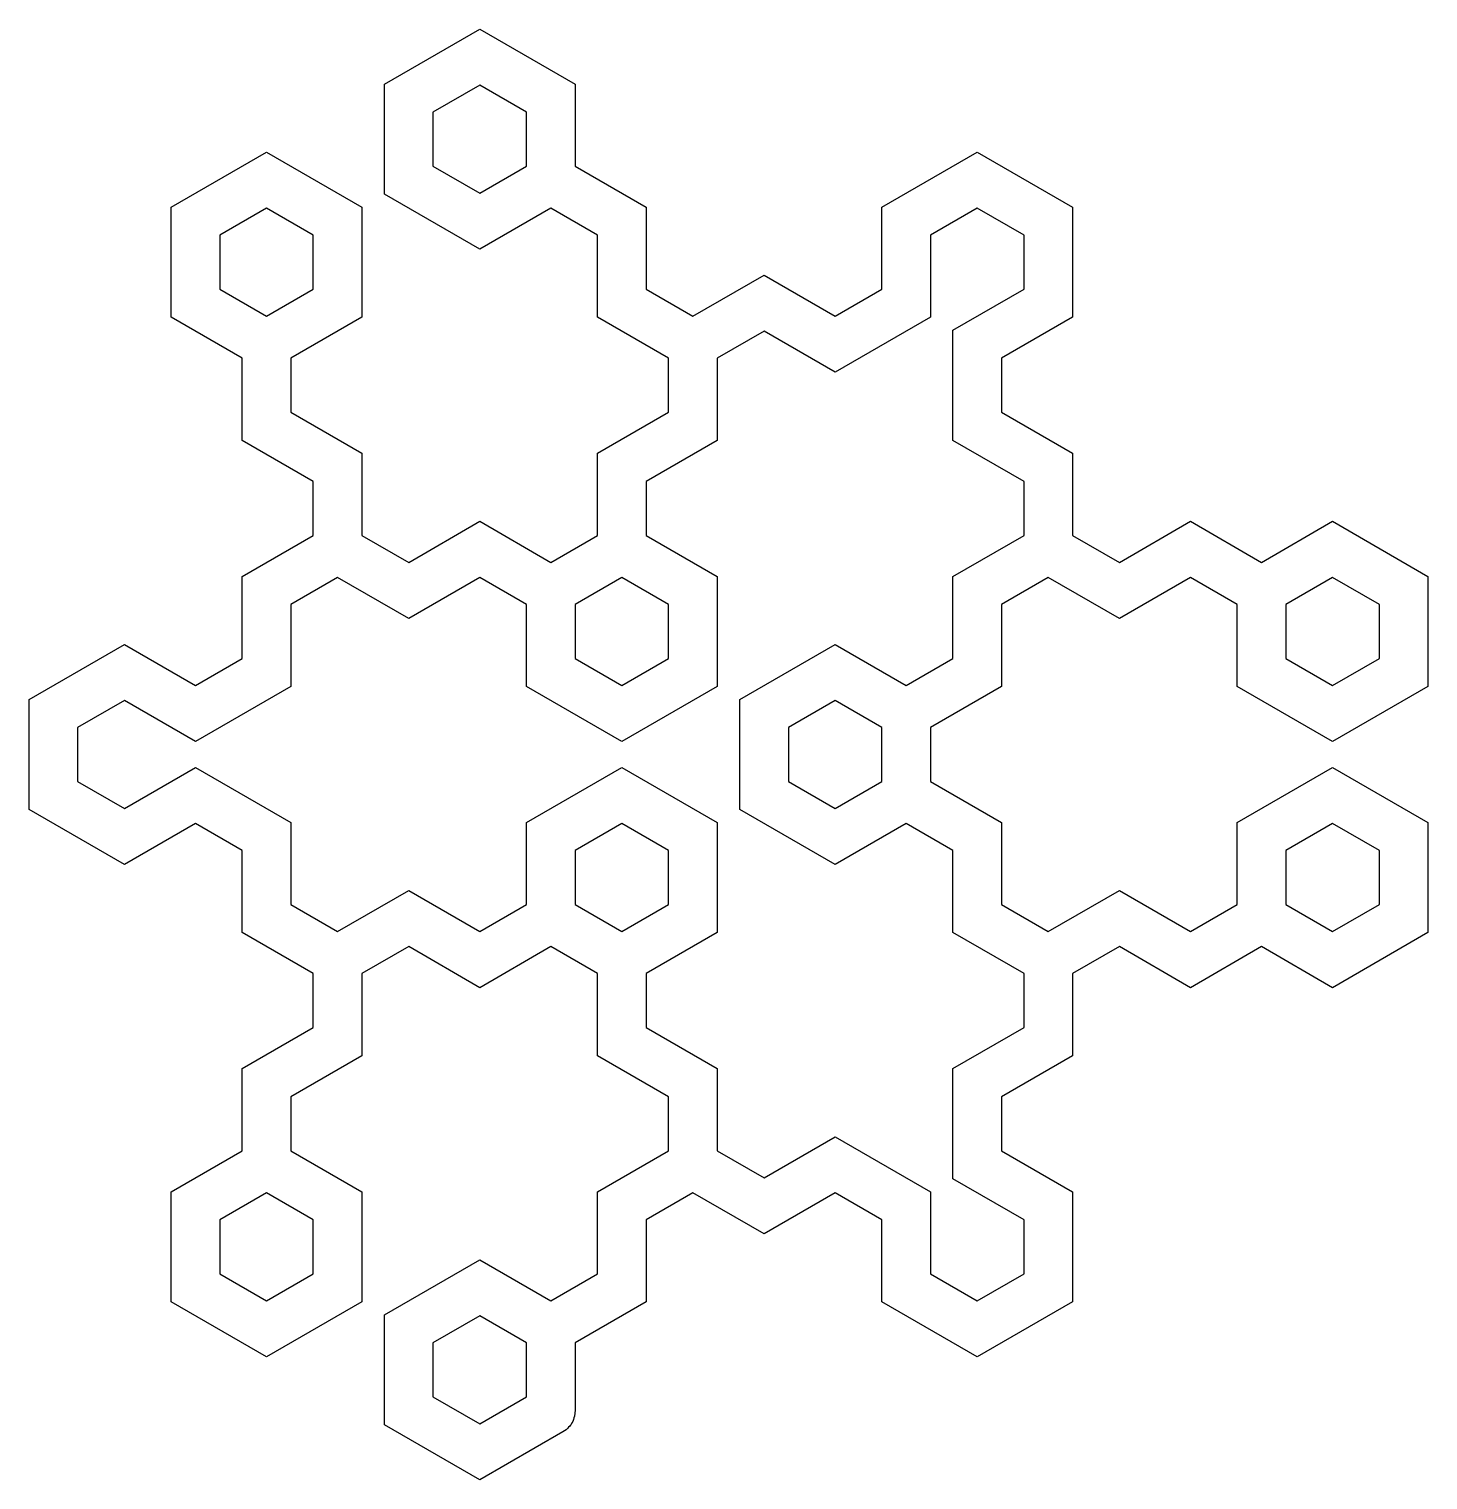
# Model space of a CAD drawing. Header units: millimetres. Extents: x 43 to 195, y 40 to 198.
import ezdxf

# ---------------------------------------------------------------- set-up
doc = ezdxf.new("R2010")
doc.units = ezdxf.units.MM
doc.layers.add('Layer_1', color=7, linetype='CONTINUOUS')

msp = doc.modelspace()

# ---------------------------------------------------------------- linework, layer by layer
at = {"layer": 'Layer_1', "color": 7}
for points in [[(102.373483, 192.033155), (102.373483, 183.102769), (110.107423, 178.637576), (110.107423, 169.707192), (115.195533, 166.769571), (122.92947, 171.234761), (130.66341, 166.769574), (135.751517, 169.707192), (135.751517, 178.637576), (146.131291, 184.630343), (156.511064, 178.637576), (156.511064, 166.652046), (148.777124, 162.186853), (148.777124, 156.311613), (156.511064, 151.84642), (156.511064, 142.916034), (161.599174, 139.978413), (169.333114, 144.443609), (177.067054, 139.978413), (184.800994, 144.443609), (195.180768, 138.450841), (195.180768, 126.465314), (184.800994, 120.472547), (174.421221, 126.465314), (174.421221, 135.395697), (169.333114, 138.333319), (161.599174, 133.868123), (153.865231, 138.333319), (148.777124, 135.395697), (148.777124, 126.465314), (141.043184, 122.000121), (141.043184, 116.124879), (148.777124, 111.659686), (148.777124, 102.729303), (153.865231, 99.791681), (161.599174, 104.256877), (169.333114, 99.791681), (174.421221, 102.729303), (174.421221, 111.659686), (184.800994, 117.652453), (195.180768, 111.659686), (195.180768, 99.674159), (184.800994, 93.681391), (177.067054, 98.146587), (169.333114, 93.681391), (161.599174, 98.146587), (156.511064, 95.208966), (156.511064, 86.27858), (148.777124, 81.813387), (148.777124, 75.938147), (156.511064, 71.472954), (156.511064, 59.487424), (146.131291, 53.494657), (135.751517, 59.487424), (135.751517, 68.417808), (130.66341, 71.355426), (122.92947, 66.890239), (115.195533, 71.355429), (110.107423, 68.417808), (110.107423, 59.487424), (102.373483, 55.022231), (102.373483, 47.619417), (102.352396, 47.431648), (102.346548, 47.242772), (102.319526, 47.138979), (102.307541, 47.032407), (102.245316, 46.853996), (102.197704, 46.671127), (102.14833, 46.575922), (102.113011, 46.474658), (102.012747, 46.31449), (101.925755, 46.146749), (101.85649, 46.064871), (101.799583, 45.973966), (101.666289, 45.840036), (101.544247, 45.695775), (101.460977, 45.633751), (101.382886, 45.555289), (101.20208, 45.440912), (101.050564, 45.328057), (91.993707, 40.099083), (81.613933, 46.091845), (81.613933, 58.077375), (91.993707, 64.070143), (99.727647, 59.604947), (104.815754, 62.542568), (104.815754, 71.472954), (112.549694, 75.938147), (112.549694, 81.813387), (104.815756, 86.27858), (104.815756, 95.208966), (99.72765, 98.146587), (91.993709, 93.681391), (84.259769, 98.146587), (79.17166, 95.208963), (79.17166, 86.27858), (71.43772, 81.813387), (71.43772, 75.938147), (79.17166, 71.472954), (79.17166, 59.487424), (68.791886, 53.494657), (58.412113, 59.487424), (58.412113, 71.472954), (66.146053, 75.938147), (66.146053, 84.868531), (73.879993, 89.333724), (73.879993, 95.208966), (66.146053, 99.674159), (66.146053, 108.604542), (61.057946, 111.542163), (53.324006, 107.076968), (42.944232, 113.069735), (42.944232, 125.055265), (53.324006, 131.048032), (61.057946, 126.582837), (66.146053, 129.520458), (66.146053, 138.450841), (73.879993, 142.916034), (73.879993, 148.791276), (66.146053, 153.256469), (66.146053, 162.186853), (58.412113, 166.652046), (58.412113, 178.637576), (68.791886, 184.630343), (79.17166, 178.637576), (79.17166, 166.652046), (71.43772, 162.186853), (71.43772, 156.311613), (79.17166, 151.84642), (79.17166, 142.916037), (84.259769, 139.978413), (91.993709, 144.443609), (99.72765, 139.978413), (104.815756, 142.916034), (104.815756, 151.84642), (112.549697, 156.311613), (112.549697, 162.186853), (104.815756, 166.652046), (104.815756, 175.582432), (99.72765, 178.520053), (91.993709, 174.054857), (81.613936, 180.047625), (81.613936, 192.033155), (91.993709, 198.025917)], [(86.905603, 188.978008), (86.905603, 183.102769), (91.993709, 180.165147), (97.081816, 183.102769), (97.081816, 188.978008), (91.993709, 191.915627)], [(141.043184, 175.582432), (141.043184, 166.652046), (130.66341, 160.659284), (122.92947, 165.124471), (117.841363, 162.186853), (117.841363, 153.256469), (110.107423, 148.791276), (110.107423, 142.916034), (117.841363, 138.450841), (117.841363, 126.465314), (107.46159, 120.472547), (97.081816, 126.465314), (97.081816, 135.395697), (91.993709, 138.333319), (84.259769, 133.868123), (76.525826, 138.333319), (71.43772, 135.395697), (71.43772, 126.465314), (61.057946, 120.472547), (53.324006, 124.937742), (48.235899, 122.000121), (48.235899, 116.124879), (53.324006, 113.187258), (61.057946, 117.652453), (71.43772, 111.659686), (71.43772, 102.729303), (76.525826, 99.791681), (84.259769, 104.256877), (91.993709, 99.791681), (97.081816, 102.729303), (97.081816, 111.659686), (107.46159, 117.652453), (117.841363, 111.659686), (117.841363, 99.674159), (110.107423, 95.208966), (110.107423, 89.333724), (117.841363, 84.868531), (117.841363, 75.938147), (122.92947, 73.000529), (130.66341, 77.465716), (141.043184, 71.472954), (141.043184, 62.542568), (146.131291, 59.604947), (151.219397, 62.542568), (151.219397, 68.417808), (143.485457, 72.883001), (143.485457, 84.868531), (151.219397, 89.333724), (151.219397, 95.208966), (143.485457, 99.674159), (143.485457, 108.604542), (138.39735, 111.542163), (130.66341, 107.076968), (120.283637, 113.069735), (120.283637, 125.055265), (130.66341, 131.048032), (138.39735, 126.582837), (143.485457, 129.520458), (143.485457, 138.450841), (151.219397, 142.916034), (151.219397, 148.791276), (143.485457, 153.256469), (143.485457, 165.241999), (151.219397, 169.707192), (151.219397, 175.582432), (146.131291, 178.520053)], [(63.703779, 175.582432), (63.703779, 169.707192), (68.791889, 166.769574), (73.879993, 169.707192), (73.879993, 175.582432), (68.791886, 178.520053)], [(102.373483, 135.395697), (102.373483, 129.520458), (107.46159, 126.582837), (112.549697, 129.520458), (112.549697, 135.395697), (107.46159, 138.333319)], [(179.712887, 135.395697), (179.712887, 129.520458), (184.800994, 126.582837), (189.889101, 129.520458), (189.889101, 135.395697), (184.800994, 138.333319)], [(125.575303, 122.000121), (125.575303, 116.124879), (130.66341, 113.187258), (135.751517, 116.124879), (135.751517, 122.000121), (130.66341, 124.937742)], [(102.373483, 108.604542), (102.373483, 102.729303), (107.46159, 99.791681), (112.549697, 102.729303), (112.549697, 108.604542), (107.46159, 111.542163)], [(179.712887, 108.604542), (179.712887, 102.729303), (184.800994, 99.791681), (189.889101, 102.729303), (189.889101, 108.604542), (184.800994, 111.542163)], [(63.703779, 68.417808), (63.703779, 62.542568), (68.791886, 59.604947), (73.879993, 62.542568), (73.879993, 68.417808), (68.791884, 71.355426)], [(86.905603, 55.022231), (86.905603, 49.146992), (91.993709, 46.209373), (97.081816, 49.146992), (97.081816, 55.022231), (91.993709, 57.959853)]]:
    msp.add_lwpolyline(points, close=True, dxfattribs=at)

doc.saveas('drawing.dxf')
